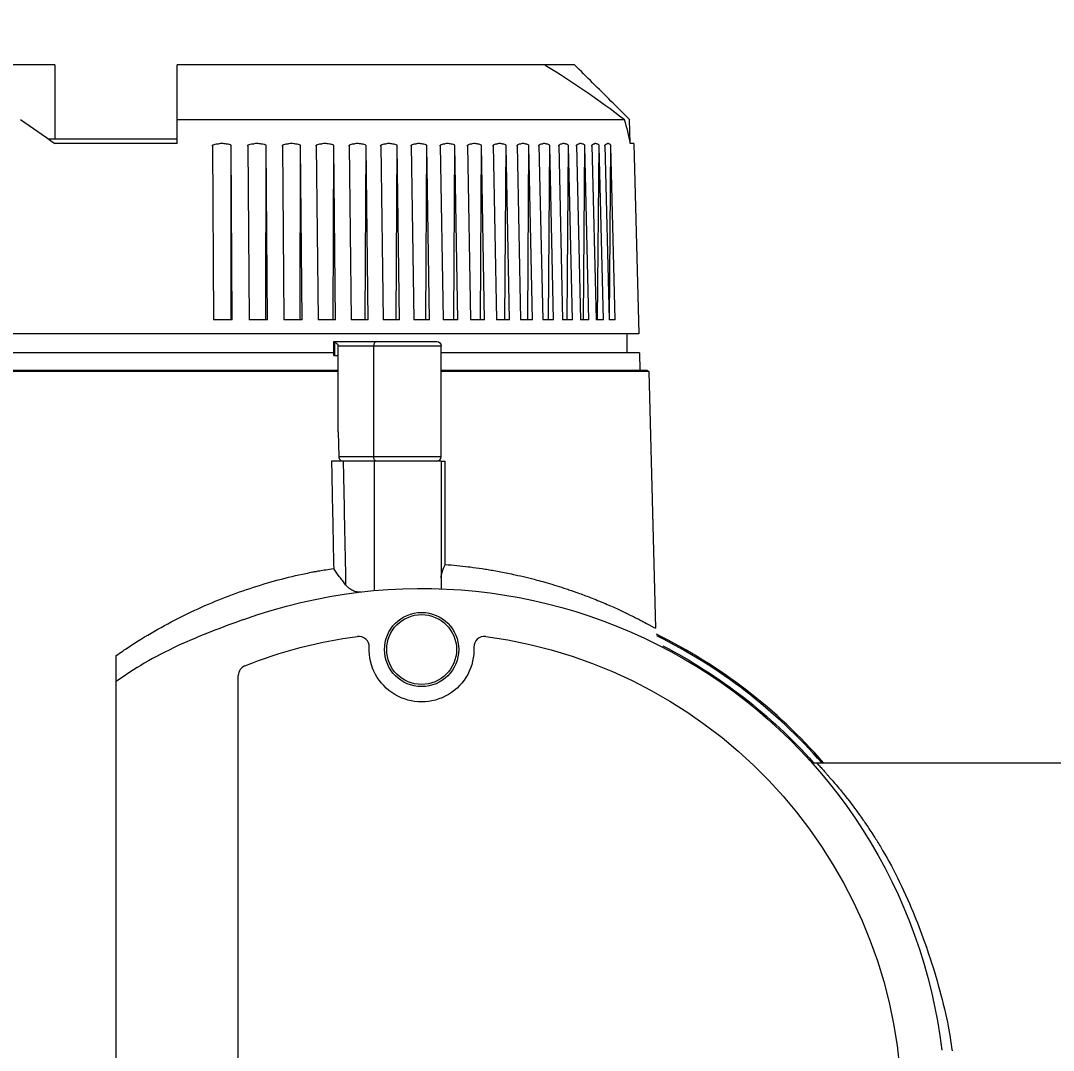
# Model space of a CAD drawing. Header units: inches. Extents: x 52169 to 69006, y 13152 to 42758.
# Drawn here: x 63382.9 to 63501.3, y 40877.3 to 40995.3 of the extents above; entities that cross this region are included whole.
import ezdxf

# ---------------------------------------------------------------- set-up
doc = ezdxf.new("R2010")
doc.units = ezdxf.units.IN
doc.header["$MEASUREMENT"] = 0
doc.styles.add('ING-AMB', font='romans.shx', dxfattribs={"width": 0.75, "oblique": 15})
doc.dimstyles.new('ING-AMB 25', dxfattribs={"dimscale": 25, "dimtxt": 3, "dimasz": 2.5, "dimexe": 1, "dimexo": 1, "dimgap": 1, "dimtad": 1, "dimdec": 0, "dimzin": 0, "dimdsep": 46, "dimtxsty": 'ING-AMB', "dimcen": 0.1, "dimclrd": 7, "dimclre": 7, "dimclrt": 2, "dimadec": 0, "dimazin": 0, "dimtfac": 1, "dimtdec": 0, "dimtmove": 0, "dimatfit": 0, "dimfxl": 1.25, "dimtolj": 1, "dimtzin": 0, "dimarcsym": 1})

# ---------------------------------------------------------------- blocks, each defined once
blk = doc.blocks.new('*D57')
at = {"color": 7, "lineweight": -2, "transparency": 16777216}
for p, q in [((63564.06, 41811.61), (59896, 41811.61)), ((59921, 41749.11), (59921, 38274.11)), ((60981.56, 38211.61), (59896, 38211.61))]:
    blk.add_line(p, q, dxfattribs=at)
at = {"color": 7, "transparency": 16777216}
for points in [[(59910.59, 41749.11), (59931.42, 41749.11), (59921, 41811.61)], [(59910.59, 38274.11), (59931.42, 38274.11), (59921, 38211.61)]]:
    blk.add_solid(points, dxfattribs=at)
at = {"layer": 'Defpoints', "color": 0, "transparency": 16777216}
for p in [(63589.06, 41811.61), (59921, 38211.61), (61006.56, 38211.61)]:
    blk.add_point(p, dxfattribs=at)
at = {"color": 2, "transparency": 16777216, "insert": (59858.5, 40011.61), "char_height": 75, "attachment_point": 5, "rotation": 90, "style": 'ING-AMB'}
blk.add_mtext('\\A1;3600', dxfattribs=at)
blk = doc.blocks.new('*D161')
at = {"color": 7, "lineweight": -2, "transparency": 16777216}
for p, q in [((61006.56, 38236.61), (61006.56, 42382.03)), ((63906.56, 41836.61), (63906.56, 42382.03)), ((63844.06, 42357.03), (61069.06, 42357.03))]:
    blk.add_line(p, q, dxfattribs=at)
at = {"color": 7, "transparency": 16777216}
for points in [[(61069.06, 42367.45), (61069.06, 42346.62), (61006.56, 42357.03)], [(63844.06, 42367.45), (63844.06, 42346.62), (63906.56, 42357.03)]]:
    blk.add_solid(points, dxfattribs=at)
at = {"layer": 'Defpoints', "color": 0, "transparency": 16777216}
for p in [(61006.56, 42357.03), (63906.56, 41811.61), (61006.56, 38211.61)]:
    blk.add_point(p, dxfattribs=at)
at = {"color": 2, "transparency": 16777216, "insert": (62456.56, 42419.53), "char_height": 75, "attachment_point": 5, "style": 'ING-AMB'}
blk.add_mtext('\\A1;2900', dxfattribs=at)
blk = doc.blocks.new('*D162')
at = {"color": 7, "lineweight": -2, "transparency": 16777216}
for p, q in [((61006.56, 38236.61), (61006.56, 42671.39)), ((65581.56, 41836.61), (65581.56, 42671.39)), ((65519.06, 42646.39), (61069.06, 42646.39))]:
    blk.add_line(p, q, dxfattribs=at)
at = {"color": 7, "transparency": 16777216}
for points in [[(61069.06, 42656.81), (61069.06, 42635.98), (61006.56, 42646.39)], [(65519.06, 42656.81), (65519.06, 42635.98), (65581.56, 42646.39)]]:
    blk.add_solid(points, dxfattribs=at)
at = {"layer": 'Defpoints', "color": 0, "transparency": 16777216}
for p in [(61006.56, 42646.39), (65581.56, 41811.61, 0), (61006.56, 38211.61)]:
    blk.add_point(p, dxfattribs=at)
at = {"color": 2, "transparency": 16777216, "insert": (63294.06, 42708.89), "char_height": 75, "attachment_point": 5, "style": 'ING-AMB'}
blk.add_mtext('\\A1;4575', dxfattribs=at)
blk = doc.blocks.new('*D163')
at = {"color": 7, "lineweight": -2, "transparency": 16777216}
for p, q in [((63564.06, 41811.61), (59621.63, 41811.61)), ((59646.63, 41749.11), (59646.63, 36234.18)), ((60987.71, 36171.68), (59621.63, 36171.68))]:
    blk.add_line(p, q, dxfattribs=at)
at = {"color": 7, "transparency": 16777216}
for points in [[(59636.21, 41749.11), (59657.05, 41749.11), (59646.63, 41811.61)], [(59636.21, 36234.18), (59657.05, 36234.18), (59646.63, 36171.68)]]:
    blk.add_solid(points, dxfattribs=at)
at = {"layer": 'Defpoints', "color": 0, "transparency": 16777216}
for p in [(63589.06, 41811.61), (59646.63, 36171.68), (61012.71, 36171.68)]:
    blk.add_point(p, dxfattribs=at)
at = {"color": 2, "transparency": 16777216, "insert": (59584.13, 38991.64), "char_height": 75, "attachment_point": 5, "rotation": 90, "style": 'ING-AMB'}
blk.add_mtext('\\A1;5640', dxfattribs=at)

msp = doc.modelspace()

# ---------------------------------------------------------------- linework, layer by layer
at = {"color": 8, "linetype": 'Continuous', "lineweight": 0, "extrusion": (-2.22045e-16, 1, -2.22045e-16)}
for p, q in [((63386.88, 40990.2), (63341.34, 40990.2)), ((63386.88, 40990.2), (63386.88, 40981.7)), ((63446.41, 40990.2), (63400.88, 40990.2)), ((63443.12, 40990.2), (63443.12, 40990.14)), ((63400.88, 40983.95), (63452.11, 40983.95)), ((63400.88, 40981.2), (63400.88, 40983.95)), ((63452.78, 40981.2), (63452.71, 40983.95)), ((63400.88, 40981.7), (63386.16, 40981.7)), ((63400.88, 40981.2), (63386.88, 40981.2)), ((63404.93, 40980.9), (63404.93, 40981)), ((63404.93, 40981), (63405.04, 40961)), ((63407.05, 40961), (63407.08, 40981)), ((63407.19, 40961), (63407.08, 40980.9)), ((63408.97, 40980.9), (63408.97, 40981)), ((63408.97, 40981), (63409.11, 40961)), ((63411.04, 40961), (63411.09, 40981)), ((63411.23, 40961), (63411.09, 40980.9)), ((63412.93, 40981), (63413.11, 40961)), ((63412.94, 40980.9), (63412.94, 40981)), ((63414.95, 40961), (63415.01, 40981)), ((63415.18, 40961), (63415.01, 40980.9)), ((63416.81, 40980.9), (63416.81, 40981)), ((63416.81, 40981), (63417.02, 40961)), ((63418.75, 40961), (63418.82, 40981)), ((63419.03, 40961), (63418.82, 40980.9)), ((63420.57, 40980.9), (63420.57, 40981)), ((63420.57, 40981), (63420.81, 40961)), ((63422.43, 40961), (63422.52, 40981)), ((63422.76, 40961), (63422.52, 40980.9)), ((63424.2, 40980.9), (63424.2, 40981)), ((63424.2, 40981), (63424.47, 40961)), ((63425.98, 40961), (63426.07, 40981)), ((63426.34, 40961), (63426.07, 40980.9)), ((63427.68, 40980.9), (63427.68, 40981)), ((63427.68, 40981), (63427.99, 40961)), ((63429.37, 40961), (63429.47, 40981)), ((63429.77, 40961), (63429.47, 40980.9)), ((63431, 40980.9), (63431, 40981)), ((63431, 40981), (63431.34, 40961)), ((63432.58, 40961), (63432.69, 40981)), ((63433.03, 40961), (63432.69, 40980.9)), ((63434.14, 40980.9), (63434.14, 40981)), ((63434.14, 40981), (63434.5, 40961)), ((63435.61, 40961), (63435.73, 40981)), ((63436.09, 40961), (63435.73, 40980.9)), ((63437.08, 40980.9), (63437.08, 40981)), ((63437.08, 40981), (63437.47, 40961)), ((63438.43, 40961), (63438.56, 40981)), ((63438.95, 40961), (63438.56, 40980.9)), ((63439.81, 40980.9), (63439.81, 40981)), ((63439.81, 40981), (63440.22, 40961)), ((63441.04, 40961), (63441.17, 40981)), ((63441.58, 40961), (63441.17, 40980.9)), ((63442.32, 40980.9), (63442.32, 40981)), ((63442.32, 40981), (63442.75, 40961)), ((63443.41, 40961), (63443.56, 40981)), ((63443.99, 40961), (63443.56, 40980.9)), ((63444.59, 40980.9), (63444.59, 40981)), ((63444.59, 40981), (63445.04, 40961)), ((63445.55, 40961), (63445.7, 40981)), ((63446.15, 40961), (63445.7, 40980.9)), ((63446.61, 40980.9), (63446.62, 40981)), ((63446.61, 40981), (63447.08, 40961)), ((63447.43, 40961), (63447.59, 40981)), ((63448.05, 40961), (63447.59, 40980.9)), ((63448.38, 40980.9), (63448.38, 40981)), ((63448.38, 40981), (63448.86, 40961)), ((63449.05, 40961), (63449.21, 40981)), ((63449.7, 40961), (63449.21, 40980.9)), ((63449.88, 40980.9), (63449.88, 40981)), ((63449.88, 40981), (63450.38, 40961)), ((63450.41, 40961), (63450.57, 40981)), ((63451.07, 40961), (63450.57, 40980.9)), ((63453.2, 40981.2), (63452.78, 40981.2)), ((63453.2, 40981.2), (63453.77, 40959.4)), ((63407.19, 40961), (63405.04, 40961)), ((63411.23, 40961), (63409.11, 40961)), ((63415.18, 40961), (63413.11, 40961)), ((63419.03, 40961), (63417.02, 40961)), ((63422.76, 40961), (63420.81, 40961)), ((63426.34, 40961), (63424.47, 40961)), ((63429.77, 40961), (63427.99, 40961)), ((63433.03, 40961), (63431.34, 40961)), ((63436.09, 40961), (63434.5, 40961)), ((63438.95, 40961), (63437.47, 40961)), ((63441.58, 40961), (63440.22, 40961)), ((63443.99, 40961), (63442.75, 40961)), ((63446.15, 40961), (63445.04, 40961)), ((63448.05, 40961), (63447.08, 40961)), ((63449.7, 40961), (63448.86, 40961)), ((63451.07, 40961), (63450.38, 40961)), ((63453.77, 40959.4), (63333.99, 40959.4)), ((63418.81, 40956.9), (63418.81, 40958.46)), ((63418.87, 40958.5), (63430.63, 40958.5)), ((63418.89, 40958.38), (63418.89, 40956.9)), ((63452.38, 40959.4), (63452.38, 40957.2)), ((63418.81, 40957.2), (63333.93, 40957.2)), ((63419.34, 40948.15), (63419.34, 40958)), ((63419.34, 40958), (63431.13, 40958)), ((63423.39, 40945.3), (63423.39, 40958)), ((63431.13, 40945.3), (63431.13, 40958)), ((63453.83, 40957.2), (63431.13, 40957.2)), ((63453.83, 40957.2), (63453.88, 40955.2)), ((63418.81, 40956.9), (63419.34, 40956.9)), ((63419.34, 40955.05), (63332.85, 40955.05)), ((63419.34, 40955.2), (63332.99, 40955.2)), ((63454.76, 40955.2), (63431.13, 40955.2)), ((63454.91, 40955.05), (63431.13, 40955.05)), ((63454.76, 40955.2), (63454.91, 40955.05)), ((63454.91, 40955.05), (63455.68, 40925.63)), ((63419.34, 40948.15), (63419.4, 40945.3)), ((63431.13, 40945.3), (63419.4, 40945.3)), ((63431.13, 40944.8), (63419.9, 40944.8)), ((63423.45, 40944.8), (63423.45, 40929.95)), ((63431.13, 40944.8), (63431.13, 40930.15)), ((63393.88, 40820.86), (63393.88, 40919.53)), ((63407.88, 40820.17), (63407.88, 40920.22)), ((63474.14, 40910.2), (63518.68, 40910.2))]:
    msp.add_line(p, q, dxfattribs=at)
at = {"color": 8, "linetype": 'Continuous', "lineweight": 0}
for radius in [4.25, 4]:
    msp.add_circle((63428.88, 40923.2), radius, dxfattribs=at)
at = {"color": 8, "linetype": 'Continuous', "lineweight": 0, "extrusion": (4.93038e-32, -2.22045e-16, -1)}
for centre, radius, start, end in [((-63430.63, 40958), 0.5, 90, 180), ((-63428.88, 40870.2), 60, 70.1591, 173.2437), ((-63428.88, 40870.2), 55, 68.4058, 82.3166), ((-63428.88, 40870.2), 55, 97.6834, 262.3166), ((-63428.88, 40923.2), 6, 177.4767, 2.5233), ((-63428.88, 40870.2), 60.15, 117.3504, 138.237)]:
    msp.add_arc(centre, radius, start, end, dxfattribs=at)
at = {"color": 8, "linetype": 'Continuous', "lineweight": 0}
for centre, radius, start, end in [((63430.63, 40945.3), 0.5, 270, 0), ((63421.68, 40923.51), 1.2, 357.4767, 97.6834), ((63436.07, 40923.51), 1.2, 82.3166, 182.5233), ((63428.88, 40870.2), 61, 40.9756, 63.8389), ((63428.88, 40870.2), 60.85, 41.1, 63.7067), ((63409.08, 40920.22), 1.2, 111.5942, 180)]:
    msp.add_arc(centre, radius, start, end, dxfattribs=at)
at = {"color": 8, "linetype": 'Continuous', "lineweight": 0, "extrusion": (4.93038e-32, -2.22045e-16, -1)}
for centre, major_axis, ratio, start_param, end_param in [((63393.88, 40911.94), (-93.71, 0), 0.980766, -4.160368, -4.04186), ((63423.75, 40945.3), (0, -0.5), 0.71934, 0, 1.570796), ((63419.05, 40944.8), (-1.2, 0), 0.000004, -2.355996, -1.15598)]:
    msp.add_ellipse(centre, major_axis=major_axis, ratio=ratio, start_param=start_param, end_param=end_param, dxfattribs=at)
at = {"color": 8, "linetype": 'Continuous', "lineweight": 0, "extrusion": (3.69779e-32, -2.22045e-16, -1)}
msp.add_ellipse((63395.08, 40975.45), major_axis=(59.81, -41.88), ratio=0.000039, start_param=-1.775128, end_param=-1.708407, dxfattribs=at)
at = {"color": 8, "linetype": 'Continuous', "lineweight": 0, "extrusion": (4.67038e-32, -2.22045e-16, -1)}
msp.add_ellipse((63393.22, 40975.45), major_axis=(-60.11, -0.16), ratio=0.696672, start_param=-3.342221, end_param=-3.2755, dxfattribs=at)
at = {"color": 8, "linetype": 'Continuous', "lineweight": 0}
for centre, major_axis, ratio, start_param, end_param in [((63418.07, 40958), (1.27, 0), 0.392346, 0, 0.872348), ((63423.75, 40958), (0, 0.5), 0.71934, 0, 1.570796), ((63432.33, 40944.8), (1.2, 0), 0.000006, -3.141593, -2.233212)]:
    msp.add_ellipse(centre, major_axis=major_axis, ratio=ratio, start_param=start_param, end_param=end_param, dxfattribs=at)
for points in [[(63400.88, 40983.95), (63400.88, 40984.66), (63400.88, 40986.08), (63400.88, 40988.16), (63400.88, 40989.52), (63400.88, 40990.2)], [(63452.71, 40983.95), (63451.99, 40984.66), (63450.57, 40986.08), (63448.47, 40988.16), (63447.1, 40989.52), (63446.41, 40990.2)]]:
    msp.add_open_spline(points, degree=3, dxfattribs=at)
for points, knots in [([(63407.08, 40981), (63407.01, 40981.03), (63406.94, 40981.06), (63406.86, 40981.08), (63406.76, 40981.11), (63406.65, 40981.11), (63406.54, 40981.13), (63406.45, 40981.14), (63406.36, 40981.15), (63406.27, 40981.17), (63406.19, 40981.18), (63406.1, 40981.2), (63406.01, 40981.2), (63405.9, 40981.2), (63405.78, 40981.18), (63405.67, 40981.16), (63405.61, 40981.15), (63405.54, 40981.13), (63405.48, 40981.13), (63405.39, 40981.11), (63405.29, 40981.11), (63405.21, 40981.09), (63405.11, 40981.07), (63405.02, 40981.04), (63404.93, 40981)], [0, 0, 0, 0, 0.108234, 0.108234, 0.108234, 0.25564, 0.25564, 0.25564, 0.37886, 0.37886, 0.37886, 0.49998, 0.49998, 0.49998, 0.653249, 0.653249, 0.653249, 0.744317, 0.744317, 0.744317, 0.868717, 0.868717, 0.868717, 1, 1, 1, 1]), ([(63411.09, 40981), (63411.01, 40981.03), (63410.94, 40981.06), (63410.87, 40981.08), (63410.76, 40981.11), (63410.66, 40981.11), (63410.55, 40981.13), (63410.46, 40981.14), (63410.38, 40981.15), (63410.29, 40981.17), (63410.2, 40981.18), (63410.12, 40981.2), (63410.03, 40981.2), (63409.92, 40981.2), (63409.81, 40981.18), (63409.7, 40981.16), (63409.64, 40981.15), (63409.57, 40981.13), (63409.51, 40981.13), (63409.42, 40981.11), (63409.33, 40981.11), (63409.24, 40981.09), (63409.15, 40981.07), (63409.06, 40981.04), (63408.97, 40981)], [0, 0, 0, 0, 0.108234, 0.108234, 0.108234, 0.25564, 0.25564, 0.25564, 0.37886, 0.37886, 0.37886, 0.49998, 0.49998, 0.49998, 0.653249, 0.653249, 0.653249, 0.744317, 0.744317, 0.744317, 0.868717, 0.868717, 0.868717, 1, 1, 1, 1]), ([(63415, 40981), (63414.93, 40981.03), (63414.86, 40981.06), (63414.79, 40981.08), (63414.69, 40981.11), (63414.58, 40981.11), (63414.48, 40981.13), (63414.4, 40981.14), (63414.31, 40981.15), (63414.23, 40981.17), (63414.14, 40981.18), (63414.06, 40981.2), (63413.97, 40981.2), (63413.86, 40981.2), (63413.76, 40981.18), (63413.65, 40981.16), (63413.59, 40981.15), (63413.52, 40981.13), (63413.46, 40981.13), (63413.37, 40981.11), (63413.28, 40981.11), (63413.2, 40981.09), (63413.11, 40981.07), (63413.02, 40981.04), (63412.93, 40981)], [0, 0, 0, 0, 0.108234, 0.108234, 0.108234, 0.25564, 0.25564, 0.25564, 0.37886, 0.37886, 0.37886, 0.49998, 0.49998, 0.49998, 0.653249, 0.653249, 0.653249, 0.744317, 0.744317, 0.744317, 0.868717, 0.868717, 0.868717, 1, 1, 1, 1]), ([(63418.82, 40981), (63418.75, 40981.03), (63418.68, 40981.06), (63418.61, 40981.08), (63418.51, 40981.11), (63418.41, 40981.11), (63418.31, 40981.13), (63418.23, 40981.14), (63418.15, 40981.15), (63418.06, 40981.17), (63417.98, 40981.18), (63417.9, 40981.2), (63417.82, 40981.2), (63417.71, 40981.2), (63417.61, 40981.18), (63417.5, 40981.16), (63417.44, 40981.15), (63417.38, 40981.13), (63417.32, 40981.13), (63417.23, 40981.11), (63417.15, 40981.11), (63417.06, 40981.09), (63416.98, 40981.07), (63416.89, 40981.04), (63416.81, 40981)], [0, 0, 0, 0, 0.108234, 0.108234, 0.108234, 0.25564, 0.25564, 0.25564, 0.37886, 0.37886, 0.37886, 0.49998, 0.49998, 0.49998, 0.653249, 0.653249, 0.653249, 0.744317, 0.744317, 0.744317, 0.868717, 0.868717, 0.868717, 1, 1, 1, 1]), ([(63422.51, 40981), (63422.45, 40981.03), (63422.38, 40981.06), (63422.31, 40981.08), (63422.22, 40981.11), (63422.12, 40981.11), (63422.02, 40981.13), (63421.94, 40981.14), (63421.86, 40981.15), (63421.78, 40981.17), (63421.7, 40981.18), (63421.62, 40981.2), (63421.54, 40981.2), (63421.44, 40981.2), (63421.34, 40981.18), (63421.24, 40981.16), (63421.18, 40981.15), (63421.12, 40981.13), (63421.06, 40981.13), (63420.98, 40981.11), (63420.9, 40981.11), (63420.82, 40981.09), (63420.73, 40981.07), (63420.65, 40981.04), (63420.57, 40981)], [0, 0, 0, 0, 0.108234, 0.108234, 0.108234, 0.25564, 0.25564, 0.25564, 0.37886, 0.37886, 0.37886, 0.49998, 0.49998, 0.49998, 0.653249, 0.653249, 0.653249, 0.744317, 0.744317, 0.744317, 0.868717, 0.868717, 0.868717, 1, 1, 1, 1]), ([(63426.07, 40981), (63426, 40981.03), (63425.94, 40981.06), (63425.87, 40981.08), (63425.78, 40981.11), (63425.69, 40981.11), (63425.6, 40981.13), (63425.52, 40981.14), (63425.44, 40981.15), (63425.37, 40981.17), (63425.29, 40981.18), (63425.21, 40981.2), (63425.14, 40981.2), (63425.04, 40981.2), (63424.94, 40981.18), (63424.85, 40981.16), (63424.79, 40981.15), (63424.73, 40981.13), (63424.67, 40981.13), (63424.6, 40981.11), (63424.52, 40981.11), (63424.44, 40981.09), (63424.36, 40981.07), (63424.28, 40981.04), (63424.2, 40981)], [0, 0, 0, 0, 0.108234, 0.108234, 0.108234, 0.25564, 0.25564, 0.25564, 0.37886, 0.37886, 0.37886, 0.49998, 0.49998, 0.49998, 0.653249, 0.653249, 0.653249, 0.744317, 0.744317, 0.744317, 0.868717, 0.868717, 0.868717, 1, 1, 1, 1]), ([(63429.47, 40981), (63429.41, 40981.03), (63429.34, 40981.06), (63429.28, 40981.08), (63429.2, 40981.11), (63429.11, 40981.11), (63429.02, 40981.13), (63428.94, 40981.14), (63428.87, 40981.15), (63428.8, 40981.17), (63428.72, 40981.18), (63428.65, 40981.2), (63428.58, 40981.2), (63428.48, 40981.2), (63428.39, 40981.18), (63428.3, 40981.16), (63428.25, 40981.15), (63428.19, 40981.13), (63428.14, 40981.13), (63428.06, 40981.11), (63427.98, 40981.11), (63427.91, 40981.09), (63427.83, 40981.07), (63427.76, 40981.04), (63427.68, 40981)], [0, 0, 0, 0, 0.108234, 0.108234, 0.108234, 0.25564, 0.25564, 0.25564, 0.37886, 0.37886, 0.37886, 0.49998, 0.49998, 0.49998, 0.653249, 0.653249, 0.653249, 0.744317, 0.744317, 0.744317, 0.868717, 0.868717, 0.868717, 1, 1, 1, 1]), ([(63432.69, 40981), (63432.63, 40981.03), (63432.57, 40981.06), (63432.52, 40981.08), (63432.43, 40981.11), (63432.35, 40981.11), (63432.27, 40981.13), (63432.2, 40981.14), (63432.13, 40981.15), (63432.06, 40981.17), (63431.99, 40981.18), (63431.92, 40981.2), (63431.85, 40981.2), (63431.76, 40981.2), (63431.67, 40981.18), (63431.59, 40981.16), (63431.53, 40981.15), (63431.48, 40981.13), (63431.43, 40981.13), (63431.36, 40981.11), (63431.29, 40981.11), (63431.22, 40981.09), (63431.14, 40981.07), (63431.07, 40981.04), (63431, 40981)], [0, 0, 0, 0, 0.108234, 0.108234, 0.108234, 0.25564, 0.25564, 0.25564, 0.37886, 0.37886, 0.37886, 0.49998, 0.49998, 0.49998, 0.653249, 0.653249, 0.653249, 0.744317, 0.744317, 0.744317, 0.868717, 0.868717, 0.868717, 1, 1, 1, 1]), ([(63435.73, 40981), (63435.67, 40981.03), (63435.62, 40981.06), (63435.56, 40981.08), (63435.48, 40981.11), (63435.41, 40981.11), (63435.33, 40981.13), (63435.26, 40981.14), (63435.2, 40981.15), (63435.13, 40981.17), (63435.07, 40981.18), (63435, 40981.2), (63434.94, 40981.2), (63434.85, 40981.2), (63434.77, 40981.18), (63434.69, 40981.16), (63434.64, 40981.15), (63434.59, 40981.13), (63434.54, 40981.13), (63434.48, 40981.11), (63434.41, 40981.11), (63434.34, 40981.09), (63434.27, 40981.07), (63434.2, 40981.04), (63434.14, 40981)], [0, 0, 0, 0, 0.108234, 0.108234, 0.108234, 0.25564, 0.25564, 0.25564, 0.37886, 0.37886, 0.37886, 0.49998, 0.49998, 0.49998, 0.653249, 0.653249, 0.653249, 0.744317, 0.744317, 0.744317, 0.868717, 0.868717, 0.868717, 1, 1, 1, 1]), ([(63438.56, 40981), (63438.51, 40981.03), (63438.46, 40981.06), (63438.4, 40981.08), (63438.33, 40981.11), (63438.26, 40981.11), (63438.19, 40981.13), (63438.13, 40981.14), (63438.06, 40981.15), (63438, 40981.17), (63437.94, 40981.18), (63437.88, 40981.2), (63437.82, 40981.2), (63437.75, 40981.2), (63437.67, 40981.18), (63437.59, 40981.16), (63437.55, 40981.15), (63437.5, 40981.13), (63437.46, 40981.13), (63437.39, 40981.11), (63437.33, 40981.11), (63437.27, 40981.09), (63437.2, 40981.07), (63437.14, 40981.04), (63437.08, 40981)], [0, 0, 0, 0, 0.108234, 0.108234, 0.108234, 0.25564, 0.25564, 0.25564, 0.37886, 0.37886, 0.37886, 0.49998, 0.49998, 0.49998, 0.653249, 0.653249, 0.653249, 0.744317, 0.744317, 0.744317, 0.868717, 0.868717, 0.868717, 1, 1, 1, 1]), ([(63441.17, 40981), (63441.12, 40981.03), (63441.08, 40981.06), (63441.03, 40981.08), (63440.96, 40981.11), (63440.9, 40981.11), (63440.83, 40981.13), (63440.77, 40981.14), (63440.72, 40981.15), (63440.66, 40981.17), (63440.61, 40981.18), (63440.55, 40981.2), (63440.49, 40981.2), (63440.42, 40981.2), (63440.35, 40981.18), (63440.28, 40981.16), (63440.24, 40981.15), (63440.2, 40981.13), (63440.16, 40981.13), (63440.1, 40981.11), (63440.04, 40981.11), (63439.98, 40981.09), (63439.93, 40981.07), (63439.87, 40981.04), (63439.81, 40981)], [0, 0, 0, 0, 0.108234, 0.108234, 0.108234, 0.25564, 0.25564, 0.25564, 0.37886, 0.37886, 0.37886, 0.49998, 0.49998, 0.49998, 0.653249, 0.653249, 0.653249, 0.744317, 0.744317, 0.744317, 0.868717, 0.868717, 0.868717, 1, 1, 1, 1]), ([(63443.55, 40981), (63443.51, 40981.03), (63443.47, 40981.06), (63443.43, 40981.08), (63443.37, 40981.11), (63443.31, 40981.11), (63443.24, 40981.13), (63443.19, 40981.14), (63443.14, 40981.15), (63443.09, 40981.17), (63443.04, 40981.18), (63442.99, 40981.2), (63442.94, 40981.2), (63442.88, 40981.2), (63442.81, 40981.18), (63442.75, 40981.16), (63442.71, 40981.15), (63442.67, 40981.13), (63442.63, 40981.13), (63442.58, 40981.11), (63442.53, 40981.11), (63442.48, 40981.09), (63442.42, 40981.07), (63442.37, 40981.04), (63442.32, 40981)], [0, 0, 0, 0, 0.108234, 0.108234, 0.108234, 0.25564, 0.25564, 0.25564, 0.37886, 0.37886, 0.37886, 0.49998, 0.49998, 0.49998, 0.653249, 0.653249, 0.653249, 0.744317, 0.744317, 0.744317, 0.868717, 0.868717, 0.868717, 1, 1, 1, 1]), ([(63445.69, 40981), (63445.66, 40981.03), (63445.62, 40981.06), (63445.58, 40981.08), (63445.53, 40981.11), (63445.47, 40981.11), (63445.42, 40981.13), (63445.37, 40981.14), (63445.33, 40981.15), (63445.28, 40981.17), (63445.24, 40981.18), (63445.19, 40981.2), (63445.15, 40981.2), (63445.09, 40981.2), (63445.03, 40981.18), (63444.97, 40981.16), (63444.94, 40981.15), (63444.91, 40981.13), (63444.87, 40981.13), (63444.83, 40981.11), (63444.78, 40981.11), (63444.73, 40981.09), (63444.68, 40981.07), (63444.64, 40981.04), (63444.59, 40981)], [0, 0, 0, 0, 0.108234, 0.108234, 0.108234, 0.25564, 0.25564, 0.25564, 0.37886, 0.37886, 0.37886, 0.49998, 0.49998, 0.49998, 0.653249, 0.653249, 0.653249, 0.744317, 0.744317, 0.744317, 0.868717, 0.868717, 0.868717, 1, 1, 1, 1]), ([(63447.58, 40981), (63447.55, 40981.03), (63447.52, 40981.06), (63447.48, 40981.08), (63447.44, 40981.11), (63447.39, 40981.11), (63447.34, 40981.13), (63447.3, 40981.14), (63447.26, 40981.15), (63447.22, 40981.17), (63447.18, 40981.18), (63447.14, 40981.2), (63447.1, 40981.2), (63447.05, 40981.2), (63447, 40981.18), (63446.95, 40981.16), (63446.92, 40981.15), (63446.89, 40981.13), (63446.86, 40981.13), (63446.82, 40981.11), (63446.78, 40981.11), (63446.74, 40981.09), (63446.69, 40981.07), (63446.65, 40981.04), (63446.61, 40981)], [0, 0, 0, 0, 0.108234, 0.108234, 0.108234, 0.25564, 0.25564, 0.25564, 0.37886, 0.37886, 0.37886, 0.49998, 0.49998, 0.49998, 0.653249, 0.653249, 0.653249, 0.744317, 0.744317, 0.744317, 0.868717, 0.868717, 0.868717, 1, 1, 1, 1]), ([(63449.21, 40981), (63449.18, 40981.03), (63449.15, 40981.06), (63449.13, 40981.08), (63449.09, 40981.11), (63449.05, 40981.11), (63449, 40981.13), (63448.97, 40981.14), (63448.94, 40981.15), (63448.9, 40981.17), (63448.87, 40981.18), (63448.83, 40981.2), (63448.8, 40981.2), (63448.76, 40981.2), (63448.71, 40981.18), (63448.67, 40981.16), (63448.65, 40981.15), (63448.62, 40981.13), (63448.59, 40981.13), (63448.56, 40981.11), (63448.52, 40981.11), (63448.49, 40981.09), (63448.45, 40981.07), (63448.41, 40981.04), (63448.38, 40981)], [0, 0, 0, 0, 0.108234, 0.108234, 0.108234, 0.25564, 0.25564, 0.25564, 0.37886, 0.37886, 0.37886, 0.49998, 0.49998, 0.49998, 0.653249, 0.653249, 0.653249, 0.744317, 0.744317, 0.744317, 0.868717, 0.868717, 0.868717, 1, 1, 1, 1]), ([(63450.57, 40981), (63450.55, 40981.03), (63450.52, 40981.06), (63450.5, 40981.08), (63450.47, 40981.11), (63450.43, 40981.11), (63450.4, 40981.13), (63450.37, 40981.14), (63450.34, 40981.15), (63450.31, 40981.17), (63450.29, 40981.18), (63450.26, 40981.2), (63450.23, 40981.2), (63450.19, 40981.2), (63450.16, 40981.18), (63450.12, 40981.16), (63450.1, 40981.15), (63450.08, 40981.13), (63450.06, 40981.13), (63450.03, 40981.11), (63450, 40981.11), (63449.97, 40981.09), (63449.94, 40981.07), (63449.91, 40981.04), (63449.88, 40981)], [0, 0, 0, 0, 0.108234, 0.108234, 0.108234, 0.25564, 0.25564, 0.25564, 0.37886, 0.37886, 0.37886, 0.49998, 0.49998, 0.49998, 0.653249, 0.653249, 0.653249, 0.744317, 0.744317, 0.744317, 0.868717, 0.868717, 0.868717, 1, 1, 1, 1]), ([(63418.89, 40958.38), (63418.88, 40958.38), (63418.86, 40958.39), (63418.83, 40958.41), (63418.82, 40958.43), (63418.81, 40958.47), (63418.82, 40958.48), (63418.84, 40958.49), (63418.85, 40958.5), (63418.87, 40958.5)], [-0.53733737, -0.53733737, -0.53733737, -0.53733737, -0.53000881, -0.53000881, -0.51239588, -0.51239588, -0.49441052, -0.49441052, -0.48732849, -0.48732849, -0.48732849, -0.48732849]), ([(63419.4, 40945.3), (63419.4, 40945.23), (63419.41, 40945.17), (63419.46, 40945.05), (63419.5, 40944.99), (63419.59, 40944.9), (63419.64, 40944.86), (63419.76, 40944.81), (63419.82, 40944.8), (63419.89, 40944.8), (63419.89, 40944.8), (63419.89, 40944.8)], [0.15543153, 0.15543153, 0.15543153, 0.15543153, 0.17412531, 0.17412531, 0.19325332, 0.19325332, 0.2130057, 0.2130057, 0.23275807, 0.23275807, 0.2332055, 0.2332055, 0.2332055, 0.2332055]), ([(63418.56, 40944.8), (63418.59, 40943.43), (63418.62, 40942.07), (63418.64, 40940.7), (63418.67, 40939.34), (63418.7, 40937.97), (63418.72, 40936.6), (63418.75, 40935.23), (63418.78, 40933.86), (63418.81, 40932.49)], [0, 0, 0, 0, 0.333333, 0.333333, 0.333333, 0.666667, 0.666667, 0.666667, 1, 1, 1, 1]), ([(63419.9, 40944.8), (63419.93, 40943.22), (63419.99, 40940.08), (63420.08, 40935.35), (63420.15, 40932.2), (63420.18, 40930.63)], [0, 0, 0, 0, 0.3333333, 0.6666667, 1, 1, 1, 1]), ([(63431.59, 40932.95), (63431.59, 40933.92), (63431.59, 40934.89), (63431.59, 40935.86), (63431.59, 40937.35), (63431.59, 40938.84), (63431.59, 40940.33), (63431.59, 40941.82), (63431.59, 40943.31), (63431.59, 40944.8)], [0, 0, 0, 0, 0.245208, 0.245208, 0.245208, 0.623131, 0.623131, 0.623131, 1, 1, 1, 1]), ([(63393.88, 40922.5), (63394.15, 40922.69), (63394.4, 40922.86), (63394.64, 40923.03), (63394.88, 40923.19), (63395.07, 40923.32), (63395.32, 40923.48), (63395.8, 40923.8), (63396.29, 40924.11), (63396.78, 40924.41), (63397.77, 40925.02), (63398.77, 40925.6), (63399.79, 40926.15), (63401.83, 40927.25), (63403.92, 40928.22), (63406.03, 40929.05), (63408.14, 40929.89), (63410.3, 40930.6), (63412.43, 40931.17), (63413.5, 40931.45), (63414.57, 40931.71), (63415.63, 40931.93), (63415.9, 40931.98), (63416.16, 40932.04), (63416.43, 40932.09), (63416.56, 40932.11), (63416.69, 40932.14), (63416.83, 40932.16), (63416.96, 40932.19), (63417.13, 40932.22), (63417.22, 40932.23), (63417.62, 40932.3), (63418.15, 40932.39), (63418.81, 40932.49)], [0, 0, 0, 0, 0.03125, 0.03125, 0.03125, 0.0625, 0.0625, 0.0625, 0.125, 0.125, 0.125, 0.25, 0.25, 0.25, 0.5, 0.5, 0.5, 0.75, 0.75, 0.75, 0.875, 0.875, 0.875, 0.90625, 0.90625, 0.90625, 0.921875, 0.921875, 0.921875, 0.9375, 0.9375, 0.9375, 1, 1, 1, 1]), ([(63420.18, 40930.63), (63420.08, 40930.76), (63419.96, 40930.91), (63419.73, 40931.21), (63419.61, 40931.36), (63419.27, 40931.81), (63419.06, 40932.11), (63418.85, 40932.42), (63418.83, 40932.45), (63418.81, 40932.48), (63418.81, 40932.49)], [-0.2276297, -0.2276297, -0.2276297, -0.2276297, -0.1681721, -0.1681721, -0.1081831, -0.1081831, 0, 0, 0.0053435, 0.0106869, 0.0106869, 0.0106869, 0.0106869]), ([(63431.13, 40931.41), (63431.13, 40931.53), (63431.14, 40931.66), (63431.16, 40931.77), (63431.17, 40931.83), (63431.19, 40931.89), (63431.2, 40931.95), (63431.22, 40932.02), (63431.25, 40932.12), (63431.26, 40932.16), (63431.3, 40932.3), (63431.48, 40932.73), (63431.57, 40932.91), (63431.58, 40932.93), (63431.59, 40932.94), (63431.59, 40932.95)], [0.0064894, 0.0064894, 0.0064894, 0.0064894, 0.25, 0.25, 0.25, 0.375, 0.375, 0.375, 0.5, 0.5, 0.5, 0.9629633, 0.9629633, 0.9629633, 1, 1, 1, 1]), ([(63431.59, 40932.95), (63432.51, 40932.88), (63433.38, 40932.79), (63434.21, 40932.69), (63434.29, 40932.68), (63434.38, 40932.67), (63434.46, 40932.66), (63434.91, 40932.61), (63435.36, 40932.54), (63435.81, 40932.47), (63436.04, 40932.44), (63436.27, 40932.41), (63436.49, 40932.37), (63436.72, 40932.33), (63436.97, 40932.29), (63437.17, 40932.25), (63437.69, 40932.16), (63438.22, 40932.06), (63438.75, 40931.95), (63439.03, 40931.9), (63439.32, 40931.83), (63439.61, 40931.77), (63440.02, 40931.68), (63440.43, 40931.58), (63440.85, 40931.48), (63441.06, 40931.43), (63441.27, 40931.38), (63441.48, 40931.33), (63441.58, 40931.3), (63441.69, 40931.27), (63441.79, 40931.25), (63441.9, 40931.22), (63442.03, 40931.18), (63442.1, 40931.16), (63442.39, 40931.09), (63442.69, 40931), (63443, 40930.92), (63443.35, 40930.82), (63443.71, 40930.71), (63444.09, 40930.59), (63444.45, 40930.48), (63444.81, 40930.37), (63445.19, 40930.24), (63445.38, 40930.18), (63445.57, 40930.12), (63445.76, 40930.05), (63445.86, 40930.02), (63445.95, 40929.99), (63446.05, 40929.96), (63446.15, 40929.92), (63446.26, 40929.88), (63446.34, 40929.85), (63446.49, 40929.8), (63446.64, 40929.75), (63446.78, 40929.7), (63447.27, 40929.52), (63447.74, 40929.35), (63448.19, 40929.17), (63448.48, 40929.06), (63448.76, 40928.94), (63449.04, 40928.83), (63449.18, 40928.77), (63449.31, 40928.72), (63449.45, 40928.66), (63449.58, 40928.61), (63449.69, 40928.56), (63449.84, 40928.5), (63449.87, 40928.48), (63449.9, 40928.47), (63449.94, 40928.46), (63450.48, 40928.22), (63450.97, 40928.01), (63451.39, 40927.81), (63451.62, 40927.71), (63451.82, 40927.61), (63452.02, 40927.52), (63452.12, 40927.47), (63452.21, 40927.43), (63452.3, 40927.38), (63452.33, 40927.37), (63452.36, 40927.36), (63452.38, 40927.34), (63452.4, 40927.34), (63452.42, 40927.33), (63452.43, 40927.32), (63452.48, 40927.3), (63452.51, 40927.28), (63452.56, 40927.26), (63452.97, 40927.06), (63453.33, 40926.88), (63453.65, 40926.72), (63453.8, 40926.64), (63453.95, 40926.56), (63454.09, 40926.49), (63454.1, 40926.48), (63454.11, 40926.48), (63454.12, 40926.47), (63454.24, 40926.41), (63454.35, 40926.35), (63454.46, 40926.29), (63454.71, 40926.16), (63454.92, 40926.04), (63455.09, 40925.95), (63455.13, 40925.93), (63455.17, 40925.91), (63455.2, 40925.89), (63455.32, 40925.83), (63455.41, 40925.77), (63455.49, 40925.73), (63455.57, 40925.68), (63455.63, 40925.65), (63455.66, 40925.64), (63455.67, 40925.63), (63455.68, 40925.63), (63455.68, 40925.63)], [0.0000003, 0.0000003, 0.0000003, 0.0000003, 0.0284211, 0.0284211, 0.0284211, 0.03125, 0.03125, 0.03125, 0.046875, 0.046875, 0.046875, 0.0546875, 0.0546875, 0.0546875, 0.0625, 0.0625, 0.0625, 0.0828931, 0.0828931, 0.0828931, 0.09375, 0.09375, 0.09375, 0.109375, 0.109375, 0.109375, 0.1171875, 0.1171875, 0.1171875, 0.1210938, 0.1210938, 0.1210938, 0.125, 0.125, 0.125, 0.1397113, 0.1397113, 0.1397113, 0.15625, 0.15625, 0.15625, 0.171875, 0.171875, 0.171875, 0.1796875, 0.1796875, 0.1796875, 0.1835938, 0.1835938, 0.1835938, 0.1875, 0.1875, 0.1875, 0.1946473, 0.1946473, 0.1946473, 0.21875, 0.21875, 0.21875, 0.234375, 0.234375, 0.234375, 0.2421875, 0.2421875, 0.2421875, 0.25, 0.25, 0.25, 0.2516755, 0.2516755, 0.2516755, 0.28125, 0.28125, 0.28125, 0.296875, 0.296875, 0.296875, 0.3046875, 0.3046875, 0.3046875, 0.3070726, 0.3070726, 0.3070726, 0.3085938, 0.3085938, 0.3085938, 0.3125, 0.3125, 0.3125, 0.34375, 0.34375, 0.34375, 0.359375, 0.359375, 0.359375, 0.3608432, 0.3608432, 0.3608432, 0.375, 0.375, 0.375, 0.40625, 0.40625, 0.40625, 0.4131074, 0.4131074, 0.4131074, 0.4375, 0.4375, 0.4375, 0.4642473, 0.4642473, 0.4642473, 0.4774213, 0.4774213, 0.4774213, 0.4774213]), ([(63421.92, 40929.79), (63421.76, 40929.77), (63421.61, 40929.78), (63421.3, 40929.83), (63421.14, 40929.87), (63420.84, 40930.02), (63420.69, 40930.11), (63420.42, 40930.34), (63420.29, 40930.47), (63420.18, 40930.63)], [0.000001, 0.000001, 0.000001, 0.000001, 0.0650501, 0.0650501, 0.1337002, 0.1337002, 0.2007434, 0.2007434, 0.2679722, 0.2679722, 0.2679722, 0.2679722]), ([(63408.51, 40926.63), (63406.13, 40925.78), (63403.56, 40924.84), (63399.62, 40923), (63398.36, 40922.35), (63396, 40920.97), (63394.93, 40920.28), (63393.88, 40919.53)], [-1.689398, -1.689398, -1.689398, -1.689398, -0.818472, -0.818472, -0.386432, -0.386432, -0.000001, -0.000001, -0.000001, -0.000001]), ([(63393.88, 40919.53), (63393.88, 40919.7), (63393.88, 40919.9), (63393.88, 40920.35), (63393.88, 40920.6), (63393.88, 40921.38), (63393.88, 40921.94), (63393.88, 40922.5)], [0.000001, 0.000001, 0.000001, 0.000001, 0.0828534, 0.0828534, 0.1684234, 0.1684234, 0.3366645, 0.3366645, 0.3366645, 0.3366645]), ([(63473.25, 40910.59), (63473.25, 40910.59), (63473.25, 40910.59), (63473.25, 40910.59), (63473.25, 40910.59), (63473.25, 40910.58), (63473.25, 40910.58), (63473.25, 40910.58), (63473.26, 40910.58), (63473.26, 40910.57), (63473.26, 40910.57), (63473.26, 40910.57), (63473.27, 40910.57), (63473.27, 40910.56), (63473.28, 40910.56), (63473.3, 40910.53), (63473.32, 40910.52), (63473.41, 40910.43), (63473.5, 40910.37), (63473.7, 40910.27), (63473.81, 40910.23), (63474, 40910.2), (63474.07, 40910.2), (63474.14, 40910.2)], [33.264924, 33.264924, 33.264924, 33.264924, 33.316235, 33.316235, 33.451768, 33.451768, 33.502619, 33.502619, 33.540961, 33.540961, 33.550512, 33.550512, 33.560082, 33.560082, 33.579454, 33.579454, 33.657368, 33.657368, 33.964648, 33.964648, 34.321134, 34.321134, 34.532698, 34.532698, 34.532698, 34.532698]), ([(63474.14, 40910.2), (63474.14, 40910.2), (63474.15, 40910.19), (63474.16, 40910.18), (63474.19, 40910.15), (63474.24, 40910.09), (63474.33, 40910), (63474.37, 40909.96), (63474.41, 40909.91), (63474.46, 40909.86), (63474.57, 40909.74), (63474.69, 40909.6), (63474.85, 40909.43), (63474.93, 40909.33), (63475.03, 40909.22), (63475.14, 40909.1), (63475.17, 40909.07), (63475.2, 40909.04), (63475.23, 40909), (63475.3, 40908.92), (63475.37, 40908.84), (63475.45, 40908.75), (63475.48, 40908.71), (63475.52, 40908.66), (63475.56, 40908.61), (63475.6, 40908.57), (63475.66, 40908.51), (63475.69, 40908.47), (63475.84, 40908.29), (63476.02, 40908.09), (63476.22, 40907.86), (63476.6, 40907.41), (63477.07, 40906.86), (63477.61, 40906.16), (63477.64, 40906.13), (63477.67, 40906.09), (63477.7, 40906.05), (63478.1, 40905.55), (63478.53, 40904.97), (63479.01, 40904.3), (63479.16, 40904.08), (63479.32, 40903.86), (63479.48, 40903.63)], [0.5297122, 0.5297122, 0.5297122, 0.5297122, 0.5396567, 0.5396567, 0.5396567, 0.5625, 0.5625, 0.5625, 0.5727193, 0.5727193, 0.5727193, 0.59375, 0.59375, 0.59375, 0.6060815, 0.6060815, 0.6060815, 0.609375, 0.609375, 0.609375, 0.6171875, 0.6171875, 0.6171875, 0.6210938, 0.6210938, 0.6210938, 0.625, 0.625, 0.625, 0.6465224, 0.6465224, 0.6465224, 0.6875, 0.6875, 0.6875, 0.6896703, 0.6896703, 0.6896703, 0.71875, 0.71875, 0.71875, 0.727952, 0.727952, 0.727952, 0.727952]), ([(63479.48, 40903.63), (63479.59, 40903.47), (63479.7, 40903.31), (63479.82, 40903.14), (63480.1, 40902.72), (63480.37, 40902.31), (63480.69, 40901.81), (63480.95, 40901.42), (63481.2, 40901.02), (63481.44, 40900.61), (63482.14, 40899.46), (63482.79, 40898.26), (63483.4, 40897.04), (63484.04, 40895.74), (63484.64, 40894.41), (63485.18, 40893.09), (63485.3, 40892.82), (63485.4, 40892.55), (63485.51, 40892.28), (63485.96, 40891.17), (63486.37, 40890.05), (63486.75, 40888.96), (63486.76, 40888.92), (63486.78, 40888.88), (63486.79, 40888.83), (63487.27, 40887.43), (63487.7, 40886.06), (63488.07, 40884.74), (63488.49, 40883.25), (63488.83, 40881.82), (63489.11, 40880.47), (63489.34, 40879.31), (63489.52, 40878.21), (63489.65, 40877.19)], [0.727952, 0.727952, 0.727952, 0.727952, 0.734375, 0.734375, 0.734375, 0.75, 0.75, 0.75, 0.7623948, 0.7623948, 0.7623948, 0.7975218, 0.7975218, 0.7975218, 0.8348394, 0.8348394, 0.8348394, 0.8423597, 0.8423597, 0.8423597, 0.8737995, 0.8737995, 0.8737995, 0.875, 0.875, 0.875, 0.9153171, 0.9153171, 0.9153171, 0.9608288, 0.9608288, 0.9608288, 0.9999999, 0.9999999, 0.9999999, 0.9999999])]:
    msp.add_open_spline(points, degree=3, knots=knots, dxfattribs=at)

# ---------------------------------------------------------------- dimensions: what is measured, and where the dimension line sits
for base, p1, picture, middle in [((61006.56, 42646.39), (65581.56, 41811.61, 0), '*D162', (63294.06, 42708.89)), ((61006.56, 42357.03), (63906.56, 41811.61), '*D161', (62456.56, 42419.53))]:
    dim = msp.add_linear_dim(base=base, p1=p1, p2=(61006.56, 38211.61), dimstyle='ING-AMB 25', override={"dimpost": '\\X'})
    dim.commit()
    dim.dimension.update_dxf_attribs({"geometry": picture, "text_midpoint": middle})
for base, p2, picture, middle in [((59646.63, 36171.68), (61012.71, 36171.68), '*D163', (59584.13, 38991.64)), ((59921, 38211.61), (61006.56, 38211.61), '*D57', (59858.5, 40011.61))]:
    dim = msp.add_linear_dim(base=base, p1=(63589.06, 41811.61), p2=p2, angle=90, dimstyle='ING-AMB 25', override={"dimpost": '\\X'})
    dim.commit()
    dim.dimension.update_dxf_attribs({"geometry": picture, "text_midpoint": middle})

doc.saveas('drawing.dxf')
